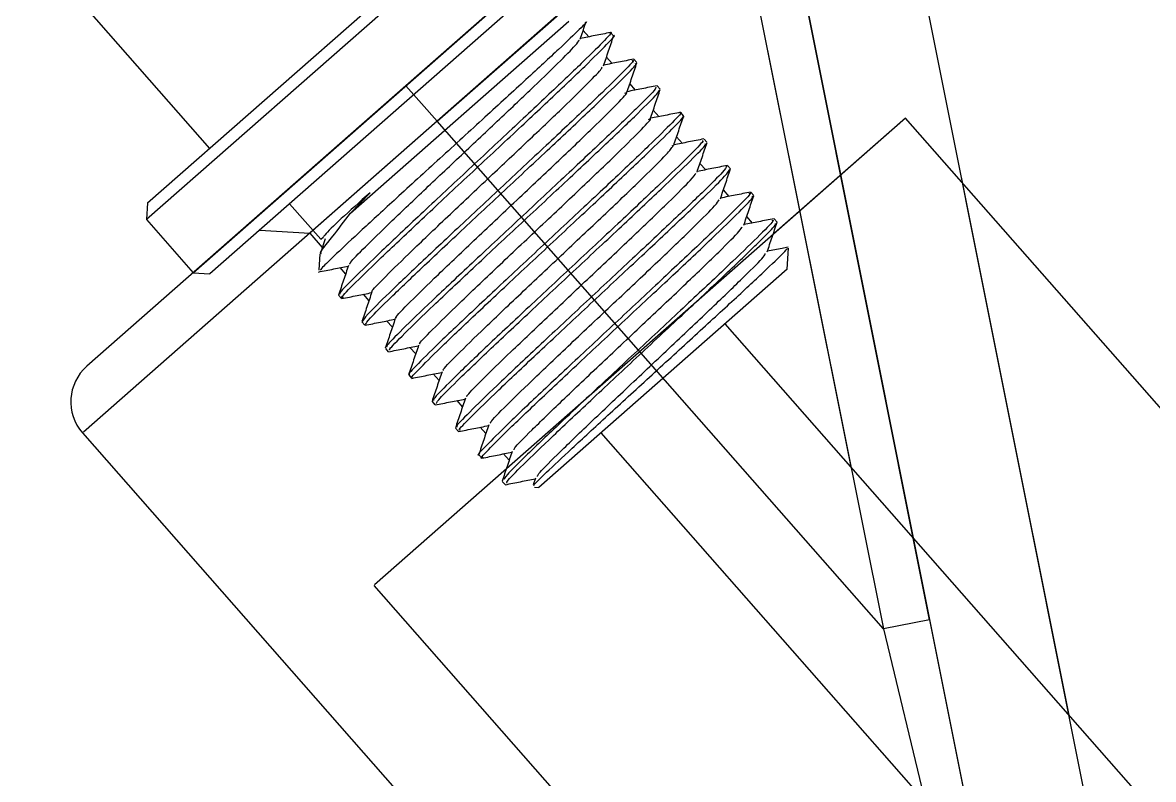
# Model space of a CAD drawing. Header units: millimetres. Extents: x 15 to 1184, y 5 to 836.
# Drawn here: x 316.67 to 326.25, y 349.24 to 355.65 of the extents above; entities that cross this region are included whole.
import ezdxf

# ---------------------------------------------------------------- set-up
doc = ezdxf.new("R2010")
doc.units = ezdxf.units.MM

msp = doc.modelspace()

# ---------------------------------------------------------------- linework, layer by layer
at = {"color": 7, "linetype": 'Continuous', "lineweight": 25}
for p, q in [((319.1375, 376.6915), (329.4198, 325.2798)), ((319.1375, 376.6915), (324.2188, 351.2852)), ((330.4004, 325.4759), (320.7493, 373.7314)), ((325.539, 349.7829), (320.7493, 373.7314)), ((322.7509, 357.6045), (319.9198, 355.1165)), ((321.3265, 357.1515), (317.721, 353.9828)), ((317.7301, 354.124), (321.1853, 357.1606)), ((324.3574, 350.5917), (323.0603, 357.0776)), ((324.2188, 351.2852), (323.0603, 357.0776)), ((320.1838, 354.816), (322.668, 356.9992)), ((322.668, 356.9992), (323.9652, 350.5133)), ((322.668, 356.9992), (323.6907, 351.8861)), ((318.117, 353.5322), (321.7226, 356.7008)), ((321.7134, 356.5597), (318.2582, 353.5231)), ((316.6715, 356.3888), (318.2559, 354.5861)), ((321.2637, 355.765), (319.104, 353.867)), ((319.4505, 354.0384), (321.3015, 355.6651)), ((321.47, 355.5303), (321.4214, 355.5856)), ((321.6786, 355.539), (321.6539, 355.5671)), ((321.6681, 355.3049), (321.6194, 355.3603)), ((321.8766, 355.3136), (321.8519, 355.3417)), ((319.9198, 355.1165), (317.2157, 352.74)), ((320.1838, 354.816), (319.9198, 355.1165)), ((321.8661, 355.0795), (321.8174, 355.135)), ((322.0746, 355.0883), (322.05, 355.1163)), ((324.1536, 354.8434), (319.6534, 350.8884)), ((322.0642, 354.8542), (322.0154, 354.9096)), ((322.2727, 354.8629), (322.2481, 354.8909)), ((324.1536, 354.8434), (323.0427, 353.8671)), ((328.5977, 349.7866), (324.1536, 354.8434)), ((320.1838, 354.816), (317.1863, 352.1816)), ((323.9652, 350.5133), (320.1838, 354.816)), ((322.2622, 354.6289), (322.2135, 354.6843)), ((322.4707, 354.6376), (322.4461, 354.6656)), ((322.189, 354.613), (322.1725, 354.6039)), ((322.4602, 354.4036), (322.4116, 354.4589)), ((322.6687, 354.4123), (322.6441, 354.4403)), ((319.4505, 354.0384), (319.6158, 354.2101)), ((322.6583, 354.1782), (322.6096, 354.2335)), ((322.8668, 354.1869), (322.8421, 354.215)), ((317.7301, 354.124), (317.721, 353.9828)), ((318.9342, 354.1172), (319.1982, 353.8167)), ((317.721, 353.9828), (318.117, 353.5322)), ((322.8563, 353.9528), (322.8076, 354.0082)), ((323.0648, 353.9615), (323.0402, 353.9896)), ((318.6806, 353.8943), (319.104, 353.867)), ((319.104, 353.867), (319.2104, 353.7459)), ((319.2354, 353.8198), (319.1945, 353.6985)), ((319.1982, 353.8167), (319.2175, 353.8337)), ((319.2175, 353.8337), (319.2125, 353.8215)), ((319.1903, 353.6932), (319.1813, 353.5536)), ((323.1498, 353.5619), (323.1614, 353.7413)), ((319.3597, 353.576), (319.4085, 353.5206)), ((318.117, 353.5322), (318.2582, 353.5231)), ((323.1498, 353.5619), (321.0466, 351.7135)), ((319.3492, 353.3419), (319.3739, 353.3138)), ((319.5578, 353.3506), (319.6064, 353.2953)), ((319.5473, 353.1166), (319.572, 353.0885)), ((319.7559, 353.1252), (319.8045, 353.0699)), ((340.9757, 332.2178), (322.624, 353.0998)), ((319.7454, 352.8912), (319.77, 352.8632)), ((319.9539, 352.8999), (320.0026, 352.8445)), ((319.9434, 352.6659), (319.968, 352.6379)), ((320.1519, 352.6746), (320.2006, 352.6192)), ((320.1414, 352.4405), (320.166, 352.4125)), ((320.3499, 352.4493), (320.3986, 352.3938)), ((317.1792, 352.1755), (325.9915, 342.1482)), ((320.3394, 352.2152), (320.3641, 352.1871)), ((320.548, 352.2239), (320.5966, 352.1686)), ((321.5724, 352.1756), (325.5636, 347.6341)), ((320.5375, 351.9899), (320.5622, 351.9617)), ((320.7461, 351.9985), (320.7947, 351.9432)), ((320.7355, 351.7645), (320.7602, 351.7364)), ((321.0178, 351.7918), (320.9982, 351.7339)), ((321.0079, 351.716), (321.0466, 351.7135)), ((319.6467, 350.8826), (330.9511, 338.0197)), ((324.3574, 350.5917), (323.9652, 350.5133)), ((323.9652, 350.5133), (325.9915, 342.1482)), ((324.3574, 350.5917), (326.0815, 341.9713))]:
    msp.add_line(p, q, dxfattribs=at)
msp.add_arc((317.4797, 352.4395), 0.4, 131.30993, 221.30993, dxfattribs=at)
for points, knots in [([(321.4407, 355.6531), (321.442, 355.654), (321.4678, 355.6718), (321.4, 355.6031), (321.2319, 355.4419), (320.9465, 355.1774), (320.5925, 354.853), (320.2048, 354.4988), (319.8408, 354.1657), (319.5368, 353.886), (319.3257, 353.6888), (319.1971, 353.5647), (319.1954, 353.5565), (319.1947, 353.5527)], [0, 0, 0, 0, 0.0055815, 0.1093357, 0.2138871, 0.3188338, 0.4246356, 0.5313445, 0.6384139, 0.7360565, 0.8336951, 0.9230765, 1, 1, 1, 1]), ([(321.3965, 355.512), (321.4107, 355.5539), (321.4259, 355.5992), (321.4412, 355.6445), (321.4424, 355.648)], [0, 0, 0, 0, 0.923329, 1, 1, 1, 1]), ([(321.6437, 355.5613), (321.6472, 355.5636), (321.6805, 355.5849), (321.6143, 355.5114), (321.4404, 355.3371), (321.1437, 355.0552), (320.7765, 354.7108), (320.3762, 354.3374), (319.9912, 353.9779), (319.663, 353.6679), (319.4414, 353.4515), (319.338, 353.3441), (319.3592, 353.3531), (319.3646, 353.3554)], [0, 0, 0, 0, 0.012426, 0.118144, 0.223862, 0.329581, 0.435299, 0.541018, 0.646736, 0.752454, 0.858173, 0.963891, 1, 1, 1, 1]), ([(319.3882, 353.3264), (319.3831, 353.324), (319.3607, 353.3136), (319.4593, 353.4169), (319.6756, 353.6285), (320.0008, 353.9354), (320.3839, 354.2938), (320.7846, 354.6675), (321.1541, 355.0135), (321.4551, 355.2995), (321.6317, 355.4764), (321.7044, 355.5544), (321.6783, 355.5386), (321.6781, 355.5385)], [0, 0, 0, 0, 0.032174, 0.139619, 0.247065, 0.354511, 0.461956, 0.569402, 0.676848, 0.784293, 0.891739, 0.999184, 1, 1, 1, 1]), ([(319.4467, 353.6061), (319.4448, 353.6074), (319.4384, 353.6115), (319.5432, 353.7204), (319.7445, 353.9182), (320.0258, 354.1862), (320.3483, 354.4904), (320.6781, 354.8011), (320.98, 355.0872), (321.2167, 355.316), (321.3677, 355.4683), (321.3823, 355.4938), (321.3889, 355.5054)], [0, 0, 0, 0, 0.045576, 0.153666, 0.261742, 0.369833, 0.477923, 0.586, 0.69409, 0.80218, 0.910257, 1, 1, 1, 1]), ([(321.6526, 355.5679), (321.6093, 355.5592), (321.5245, 355.5423), (321.4398, 355.5255), (321.3983, 355.5172)], [0, 0, 0, 0, 0.51086, 1, 1, 1, 1]), ([(321.5944, 355.2861), (321.6085, 355.328), (321.6368, 355.4117), (321.665, 355.4953), (321.6791, 355.5372)], [0, 0, 0, 0, 0.499956, 1, 1, 1, 1]), ([(321.8364, 355.328), (321.8418, 355.3303), (321.8628, 355.3391), (321.7587, 355.2307), (321.5361, 355.0136), (321.2072, 354.7033), (320.822, 354.3432), (320.4222, 353.9702), (320.0537, 353.6251), (319.7631, 353.3483), (319.5735, 353.1603), (319.5577, 353.1325), (319.55, 353.1189)], [0, 0, 0, 0, 0.037519, 0.144957, 0.252397, 0.359836, 0.467275, 0.574714, 0.682153, 0.789592, 0.897031, 1, 1, 1, 1]), ([(319.5772, 353.093), (319.5829, 353.1047), (319.5949, 353.1291), (319.7778, 353.3106), (320.0643, 353.5836), (320.4303, 353.9269), (320.8297, 354.2995), (321.2167, 354.6607), (321.5486, 354.974), (321.7763, 355.1958), (321.8854, 355.3085), (321.8659, 355.3013), (321.8604, 355.2993)], [0, 0, 0, 0, 0.098481, 0.205915, 0.313349, 0.420783, 0.528218, 0.635652, 0.743086, 0.85052, 0.957955, 1, 1, 1, 1]), ([(321.8505, 355.3424), (321.8072, 355.3338), (321.7225, 355.3169), (321.6377, 355.3), (321.5963, 355.2918)], [0, 0, 0, 0, 0.5112054, 1, 1, 1, 1]), ([(321.7925, 355.0612), (321.8066, 355.103), (321.8349, 355.1867), (321.8631, 355.2704), (321.8772, 355.3122)], [0, 0, 0, 0, 0.499956, 1, 1, 1, 1]), ([(319.6373, 353.3746), (319.6358, 353.374), (319.6178, 353.3667), (319.715, 353.4684), (319.9256, 353.6769), (320.2456, 353.9816), (320.5995, 354.3151), (320.9398, 354.6358), (321.232, 354.9134), (321.4518, 355.1274), (321.5775, 355.256), (321.5802, 355.2695), (321.5812, 355.2746)], [0, 0, 0, 0, 0.0112013, 0.1332609, 0.2553059, 0.3773509, 0.4994105, 0.6080349, 0.7166453, 0.8252698, 0.9338942, 1, 1, 1, 1]), ([(322.0484, 355.117), (322.0051, 355.1084), (321.9204, 355.0915), (321.8357, 355.0746), (321.7943, 355.0664)], [0, 0, 0, 0, 0.511151, 1, 1, 1, 1]), ([(322.0367, 355.1046), (322.0375, 355.1001), (322.0393, 355.0894), (321.8847, 354.9339), (321.6174, 354.6773), (321.2619, 354.3437), (320.8653, 353.9737), (320.4728, 353.6071), (320.1277, 353.2825), (319.8782, 353.0419), (319.7464, 352.9074), (319.7579, 352.9063), (319.7621, 352.9059)], [0, 0, 0, 0, 0.078946, 0.186367, 0.293789, 0.401211, 0.508632, 0.616053, 0.723475, 0.830897, 0.938318, 1, 1, 1, 1]), ([(319.787, 352.8781), (319.7822, 352.8778), (319.7685, 352.8768), (319.895, 353.0059), (320.1396, 353.2422), (320.4816, 353.5645), (320.8731, 353.9299), (321.2705, 354.3004), (321.6284, 354.6366), (321.9003, 354.8971), (322.0613, 355.0582), (322.0624, 355.0719), (322.0628, 355.0779)], [0, 0, 0, 0, 0.0571503, 0.1645737, 0.2719969, 0.3794199, 0.4868434, 0.5942668, 0.7016898, 0.8091134, 0.9165369, 1, 1, 1, 1]), ([(319.8395, 353.1525), (319.8369, 353.1516), (319.8196, 353.1456), (319.9228, 353.2532), (320.1425, 353.4697), (320.4671, 353.7784), (320.836, 354.126), (321.2018, 354.4709), (321.5157, 354.7701), (321.7228, 354.9756), (321.8126, 355.0728), (321.7811, 355.0558), (321.7728, 355.0513)], [0, 0, 0, 0, 0.020663, 0.137807, 0.254951, 0.372081, 0.489211, 0.606355, 0.723499, 0.840628, 0.957758, 1, 1, 1, 1]), ([(321.9904, 354.8355), (322.0045, 354.8773), (322.0327, 354.961), (322.061, 355.0447), (322.0751, 355.0865)], [0, 0, 0, 0, 0.499955, 1, 1, 1, 1]), ([(322.241, 354.8847), (322.2437, 354.8863), (322.2694, 354.9008), (322.1882, 354.8145), (321.9959, 354.624), (321.6857, 354.3297), (321.3105, 353.9787), (320.9092, 353.6047), (320.5309, 353.2505), (320.2146, 352.9512), (320.0126, 352.7524), (319.9251, 352.6597), (319.9499, 352.6729), (319.9538, 352.675)], [0, 0, 0, 0, 0.012624, 0.120078, 0.227533, 0.334988, 0.442443, 0.549897, 0.657352, 0.764807, 0.872262, 0.979716, 1, 1, 1, 1]), ([(319.9765, 352.6454), (319.9733, 352.6436), (319.9479, 352.6295), (320.0317, 352.7183), (320.228, 352.9123), (320.5407, 353.2088), (320.9172, 353.561), (321.3185, 353.935), (321.6955, 354.288), (322.0094, 354.5853), (322.2075, 354.7806), (322.2922, 354.8707), (322.267, 354.8568), (322.2635, 354.8549)], [0, 0, 0, 0, 0.015777, 0.123233, 0.230688, 0.338143, 0.445598, 0.553054, 0.660509, 0.767964, 0.87542, 0.982875, 1, 1, 1, 1]), ([(320.04, 352.9296), (320.0372, 352.9289), (320.022, 352.9252), (320.1319, 353.0392), (320.3597, 353.2627), (320.6888, 353.5754), (321.0592, 353.9243), (321.4228, 354.2672), (321.7317, 354.5621), (321.9303, 354.7601), (322.0128, 354.8504), (321.9798, 354.8316), (321.9723, 354.8273)], [0, 0, 0, 0, 0.027104, 0.144386, 0.261682, 0.378978, 0.496261, 0.613543, 0.730839, 0.848136, 0.965418, 1, 1, 1, 1]), ([(322.2465, 354.8917), (322.2032, 354.8831), (322.1185, 354.8662), (322.0337, 354.8493), (321.9923, 354.8411)], [0, 0, 0, 0, 0.511117, 1, 1, 1, 1]), ([(322.1886, 354.6105), (322.2027, 354.6523), (322.2309, 354.736), (322.2592, 354.8197), (322.2733, 354.8616)], [0, 0, 0, 0, 0.499952, 1, 1, 1, 1]), ([(322.429, 354.6506), (322.4341, 354.6514), (322.4491, 354.6538), (322.3265, 354.5283), (322.0853, 354.295), (321.7454, 353.9746), (321.3548, 353.6099), (320.9568, 353.239), (320.5972, 352.9012), (320.3222, 352.6381), (320.1567, 352.4728), (320.1535, 352.4569), (320.1521, 352.4499)], [0, 0, 0, 0, 0.053974, 0.161399, 0.268824, 0.376249, 0.483674, 0.591099, 0.698523, 0.805949, 0.913374, 1, 1, 1, 1]), ([(322.4445, 354.6665), (322.4012, 354.6578), (322.3165, 354.6409), (322.2318, 354.6241), (322.1904, 354.6158)], [0, 0, 0, 0, 0.511227, 1, 1, 1, 1]), ([(322.3865, 354.3847), (322.4007, 354.4266), (322.4289, 354.5103), (322.4572, 354.5939), (322.4713, 354.6358)], [0, 0, 0, 0, 0.4999559, 1, 1, 1, 1]), ([(320.1783, 352.4233), (320.1784, 352.4288), (320.1787, 352.4416), (320.3377, 352.6011), (320.6081, 352.8604), (320.9654, 353.1957), (321.3626, 353.5661), (321.7543, 353.9321), (322.0973, 354.2549), (322.3435, 354.4924), (322.4713, 354.6233), (322.4583, 354.6229), (322.4538, 354.6227)], [0, 0, 0, 0, 0.0821126, 0.1895349, 0.2969578, 0.4043805, 0.511803, 0.6192256, 0.7266484, 0.834071, 0.9414934, 1, 1, 1, 1]), ([(320.2403, 352.706), (320.2372, 352.7057), (320.2239, 352.7042), (320.3414, 352.8255), (320.5775, 353.0563), (320.9107, 353.3725), (321.282, 353.7223), (321.6445, 354.0643), (321.9432, 354.3502), (322.1461, 354.5512), (322.1713, 354.5883), (322.1834, 354.606)], [0, 0, 0, 0, 0.037316, 0.158932, 0.280547, 0.402176, 0.523806, 0.645421, 0.767037, 0.888666, 1, 1, 1, 1]), ([(322.643, 354.4412), (322.5996, 354.4325), (322.5148, 354.4156), (322.43, 354.3987), (322.3885, 354.3905)], [0, 0, 0, 0, 0.51066, 1, 1, 1, 1]), ([(322.6373, 354.4344), (322.6328, 354.424), (322.6232, 354.402), (322.4451, 354.2248), (322.1615, 353.9544), (321.7972, 353.6125), (321.3982, 353.2404), (321.0101, 352.8782), (320.6761, 352.5629), (320.4447, 352.338), (320.3321, 352.222), (320.3506, 352.2281), (320.3561, 352.2298)], [0, 0, 0, 0, 0.0953297, 0.2027611, 0.3101924, 0.4176233, 0.5250549, 0.6324863, 0.7399172, 0.8473488, 0.9547802, 1, 1, 1, 1]), ([(320.3802, 352.2013), (320.3747, 352.1991), (320.3548, 352.1914), (320.4622, 352.303), (320.6884, 352.5233), (321.0196, 352.8356), (321.4059, 353.1966), (321.8054, 353.5694), (322.1723, 353.913), (322.46, 354.1872), (322.6447, 354.3708), (322.6579, 354.3961), (322.6643, 354.4083)], [0, 0, 0, 0, 0.040692, 0.148127, 0.255563, 0.362998, 0.470434, 0.577869, 0.685305, 0.79274, 0.900176, 1, 1, 1, 1]), ([(320.4397, 352.4821), (320.4369, 352.4825), (320.4263, 352.4838), (320.5516, 352.6124), (320.7955, 352.8501), (321.1328, 353.1699), (321.5051, 353.5205), (321.8652, 353.8604), (322.1576, 354.1408), (322.3489, 354.331), (322.3682, 354.3623), (322.377, 354.3765)], [0, 0, 0, 0, 0.044394, 0.166399, 0.288388, 0.410378, 0.532383, 0.654387, 0.776377, 0.898367, 1, 1, 1, 1]), ([(322.5847, 354.1598), (322.5989, 354.2017), (322.6271, 354.2854), (322.6554, 354.3691), (322.6695, 354.4109)], [0, 0, 0, 0, 0.499954, 1, 1, 1, 1]), ([(319.6158, 354.2101), (319.5275, 354.1321), (319.351, 353.9762), (319.2486, 353.871), (319.2222, 353.8393), (319.2175, 353.8337)], [0, 0, 0, 0, 0.45114, 0.9023769, 1, 1, 1, 1]), ([(322.8287, 354.2031), (322.8336, 354.2056), (322.8567, 354.2168), (322.7612, 354.1164), (322.5487, 353.9082), (322.2258, 353.6033), (321.8439, 353.246), (321.4431, 352.8721), (321.0719, 352.5248), (320.7684, 352.2365), (320.5876, 352.056), (320.5128, 351.9759), (320.539, 351.9914), (320.5399, 351.992)], [0, 0, 0, 0, 0.029005, 0.136454, 0.243904, 0.351353, 0.458802, 0.566251, 0.673701, 0.781149, 0.888599, 0.996048, 1, 1, 1, 1]), ([(320.5748, 351.9693), (320.5702, 351.9664), (320.5364, 351.945), (320.6048, 352.0207), (320.7831, 352.1989), (321.0823, 352.483), (321.4511, 352.8288), (321.8516, 353.2024), (322.2355, 353.5609), (322.5615, 353.8689), (322.7793, 354.082), (322.8795, 354.1864), (322.8574, 354.1764), (322.8522, 354.174)], [0, 0, 0, 0, 0.016782, 0.122367, 0.227953, 0.333539, 0.439125, 0.544711, 0.650297, 0.755882, 0.861468, 0.967054, 1, 1, 1, 1]), ([(322.8404, 354.2156), (322.7971, 354.207), (322.7125, 354.1901), (322.6278, 354.1733), (322.5865, 354.1651)], [0, 0, 0, 0, 0.511772, 1, 1, 1, 1]), ([(322.7826, 353.9342), (322.7968, 353.9761), (322.825, 354.0597), (322.8532, 354.1434), (322.8673, 354.1852)], [0, 0, 0, 0, 0.49996, 1, 1, 1, 1]), ([(320.6388, 352.2573), (320.6364, 352.2587), (320.6286, 352.2631), (320.7621, 352.3996), (321.0139, 352.6442), (321.3551, 352.9674), (321.728, 353.3186), (322.0856, 353.6562), (322.3718, 353.9312), (322.5529, 354.112), (322.5667, 354.138), (322.5728, 354.1494)], [0, 0, 0, 0, 0.053928, 0.175569, 0.297209, 0.418836, 0.540462, 0.662103, 0.783743, 0.90537, 1, 1, 1, 1]), ([(319.203, 353.6924), (319.1994, 353.6942), (319.1835, 353.7024), (319.2729, 353.803), (319.3973, 353.9679), (319.4505, 354.0384)], [0, 0, 0, 0, 0.14175, 0.6327392, 1, 1, 1, 1]), ([(323.0235, 353.975), (323.029, 353.9768), (323.0474, 353.9829), (322.9351, 353.8665), (322.7036, 353.6418), (322.3693, 353.3268), (321.9815, 352.9643), (321.5825, 352.5922), (321.2177, 352.2503), (320.9354, 351.9806), (320.7636, 351.81), (320.7532, 351.7886), (320.7489, 351.7796)], [0, 0, 0, 0, 0.046001, 0.155267, 0.264533, 0.373799, 0.483065, 0.592331, 0.701598, 0.810863, 0.92013, 1, 1, 1, 1]), ([(323.0388, 353.9903), (322.9955, 353.9817), (322.9107, 353.9648), (322.8259, 353.9479), (322.7845, 353.9397)], [0, 0, 0, 0, 0.510951, 1, 1, 1, 1]), ([(322.9806, 353.7089), (322.9948, 353.7507), (323.023, 353.8344), (323.0512, 353.9181), (323.0654, 353.96)], [0, 0, 0, 0, 0.499952, 1, 1, 1, 1]), ([(320.7764, 351.7507), (320.7728, 351.7519), (320.7633, 351.7552), (320.9003, 351.8942), (321.1541, 352.1385), (321.5015, 352.4655), (321.8951, 352.8329), (322.291, 353.202), (322.644, 353.5339), (322.9072, 353.7868), (323.0566, 353.937), (323.0522, 353.9454), (323.0505, 353.9489)], [0, 0, 0, 0, 0.065678, 0.173099, 0.28052, 0.38794, 0.495361, 0.602782, 0.710202, 0.817623, 0.925044, 1, 1, 1, 1]), ([(320.8371, 352.0324), (320.8357, 352.0351), (320.8315, 352.0431), (320.9737, 352.1876), (321.2326, 352.4386), (321.5775, 352.7651), (321.9509, 353.1167), (322.3055, 353.4517), (322.5855, 353.7211), (322.7561, 353.8922), (322.7647, 353.913), (322.7682, 353.9217)], [0, 0, 0, 0, 0.061368, 0.18318, 0.305008, 0.426835, 0.548647, 0.67046, 0.792287, 0.914115, 1, 1, 1, 1]), ([(321.007, 351.7309), (321.0041, 351.7299), (320.9929, 351.7262), (321.0991, 351.8302), (321.3136, 352.0323), (321.6228, 352.3174), (321.982, 352.6465), (322.3533, 352.9865), (322.6952, 353.3003), (322.9639, 353.55), (323.1347, 353.713), (323.1477, 353.7327), (323.1538, 353.7418)], [0, 0, 0, 0, 0.037417, 0.143188, 0.249621, 0.357141, 0.465202, 0.573851, 0.683564, 0.793928, 0.904804, 1, 1, 1, 1]), ([(321.0347, 351.8067), (321.0346, 351.811), (321.0343, 351.823), (321.1857, 351.9761), (321.4517, 352.2333), (321.8, 352.5628), (322.1738, 352.9147), (322.5252, 353.247), (322.7984, 353.5104), (322.9594, 353.6725), (322.9633, 353.6887), (322.9648, 353.695)], [0, 0, 0, 0, 0.06944, 0.191247, 0.313055, 0.434876, 0.556698, 0.678505, 0.800312, 0.922134, 1, 1, 1, 1]), ([(323.1588, 353.7495), (323.1414, 353.746), (323.0826, 353.7343), (323.0239, 353.7226), (322.9825, 353.7144)], [0, 0, 0, 0, 0.295954, 1, 1, 1, 1]), ([(319.1775, 353.5385), (319.2208, 353.5471), (319.3055, 353.564), (319.3902, 353.5809), (319.4316, 353.5891)], [0, 0, 0, 0, 0.511298, 1, 1, 1, 1]), ([(319.4334, 353.5944), (319.4192, 353.5525), (319.391, 353.4689), (319.3628, 353.3852), (319.3486, 353.3433)], [0, 0, 0, 0, 0.499955, 1, 1, 1, 1]), ([(319.3753, 353.3131), (319.4186, 353.3217), (319.5034, 353.3386), (319.5881, 353.3555), (319.6296, 353.3637)], [0, 0, 0, 0, 0.511103, 1, 1, 1, 1]), ([(319.6315, 353.3694), (319.6173, 353.3276), (319.5891, 353.2439), (319.5609, 353.1602), (319.5467, 353.1183)], [0, 0, 0, 0, 0.499956, 1, 1, 1, 1]), ([(319.5734, 353.0877), (319.6167, 353.0963), (319.7014, 353.1132), (319.7861, 353.1301), (319.8276, 353.1383)], [0, 0, 0, 0, 0.511071, 1, 1, 1, 1]), ([(319.8293, 353.1435), (319.8152, 353.1017), (319.787, 353.018), (319.7587, 352.9343), (319.7446, 352.8924)], [0, 0, 0, 0, 0.499954, 1, 1, 1, 1]), ([(319.7715, 352.8623), (319.8148, 352.871), (319.8995, 352.8879), (319.9843, 352.9048), (320.0257, 352.913)], [0, 0, 0, 0, 0.511277, 1, 1, 1, 1]), ([(320.0276, 352.9186), (320.0135, 352.8768), (319.9852, 352.7931), (319.957, 352.7094), (319.9429, 352.6676)], [0, 0, 0, 0, 0.499952, 1, 1, 1, 1]), ([(319.9693, 352.637), (320.0126, 352.6457), (320.0974, 352.6626), (320.1823, 352.6795), (320.2238, 352.6877)], [0, 0, 0, 0, 0.51054, 1, 1, 1, 1]), ([(320.2256, 352.6931), (320.2115, 352.6512), (320.1832, 352.5675), (320.155, 352.4839), (320.1409, 352.442)], [0, 0, 0, 0, 0.499956, 1, 1, 1, 1]), ([(320.1677, 352.4118), (320.211, 352.4204), (320.2957, 352.4373), (320.3804, 352.4542), (320.4218, 352.4624)], [0, 0, 0, 0, 0.5114252, 1, 1, 1, 1]), ([(320.4237, 352.468), (320.4096, 352.4262), (320.3813, 352.3425), (320.3531, 352.2588), (320.3389, 352.2169)], [0, 0, 0, 0, 0.499954, 1, 1, 1, 1]), ([(320.3654, 352.1863), (320.4087, 352.195), (320.4935, 352.2119), (320.5783, 352.2288), (320.6198, 352.237)], [0, 0, 0, 0, 0.510919, 1, 1, 1, 1]), ([(320.6215, 352.2422), (320.6074, 352.2003), (320.5791, 352.1167), (320.5509, 352.033), (320.5368, 351.9911)], [0, 0, 0, 0, 0.49996, 1, 1, 1, 1]), ([(320.5638, 351.961), (320.6071, 351.9696), (320.6918, 351.9865), (320.7764, 352.0034), (320.8178, 352.0116)], [0, 0, 0, 0, 0.511692, 1, 1, 1, 1]), ([(320.8196, 352.0171), (320.8055, 351.9752), (320.7772, 351.8915), (320.749, 351.8078), (320.7349, 351.766)], [0, 0, 0, 0, 0.4999517, 1, 1, 1, 1]), ([(320.7612, 351.7355), (320.8046, 351.7442), (320.8894, 351.7611), (320.9743, 351.778), (321.0159, 351.7863)], [0, 0, 0, 0, 0.510314, 1, 1, 1, 1])]:
    msp.add_open_spline(points, degree=3, knots=knots, dxfattribs=at)

doc.saveas('drawing.dxf')
